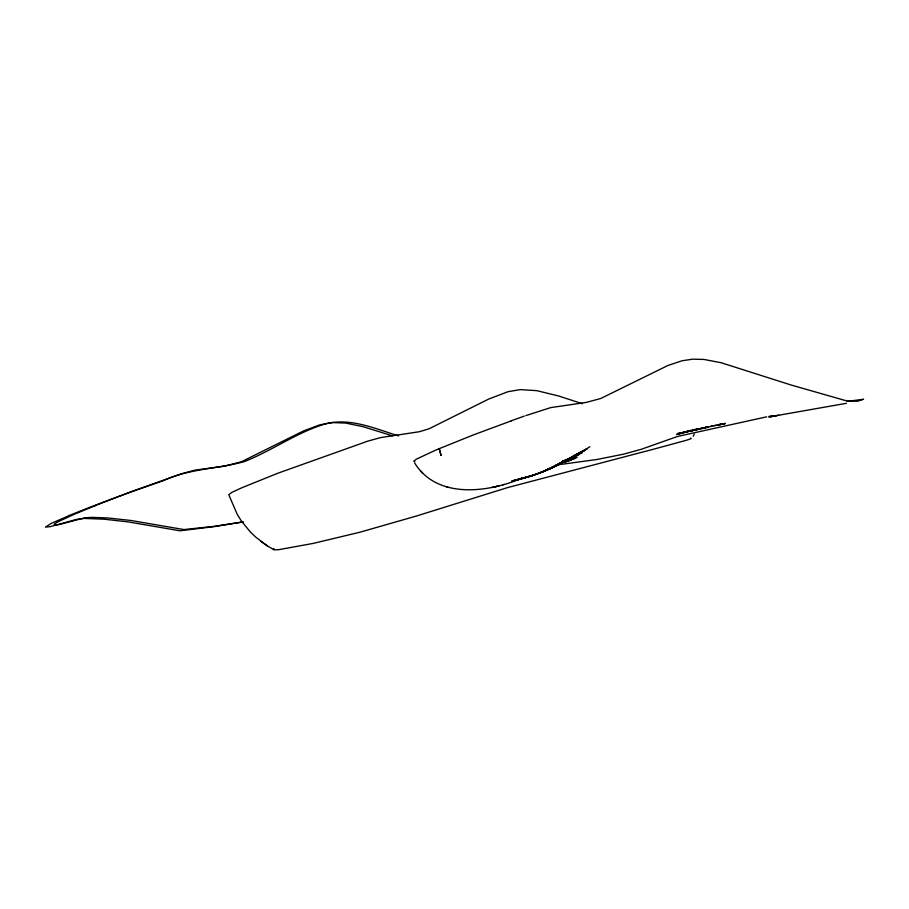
<?xml version="1.0" encoding="UTF-8"?>
<svg xmlns="http://www.w3.org/2000/svg" width="909" height="909" viewBox="0 0 909 909"><rect width="100%" height="100%" fill="white"/><g stroke="black" fill="none" stroke-linecap="round" stroke-linejoin="round"><path stroke-width="1.36" d="M690.42 438.115L691.204 438.536A16.18 0.898 -14.3 0 1 685.761 440.445L650.208 450.103A285.96 15.964 -14.3 0 1 636.72 453.602L507.427 487.644L416.288 516.062L359.669 532.288L313.105 543.423L278.188 549.775L273.973 549.775L267.337 545.9L255.804 537.185L250.293 531.913L241.43 521.062L237.306 514.483L228.75 494.712L231.84 492.383L242.169 487.622L277.586 473.328L367.554 441.217L380.485 437.604L419.39 431.718L429.116 428.753L488.656 399.085L507.995 391.699L520.243 389.609L536.844 390.665L558.728 396.017L582.487 403.766M694.26 434.172L693.158 436.218M273.927 548.57L273.484 549.581M573.409 456.318C554.49 468.067 533.651 476.464 511.835 480.975C537.878 475.907 561.739 463.897 584.407 450.523L557.819 464.59L581.237 452.148M529.061 476.407L532.038 475.6L522.107 478.418C541.957 473.703 560.251 464.397 577.692 454.046L554.297 466.556L578.59 453.796L589.873 446.762M556.887 465.408L583.771 450.455L572.886 456.977L552.74 467.112M568.273 459.465L580.34 452.262L559.171 464.306L539.651 473.066L564.353 461.499C548.843 470.351 531.913 476.339 514.551 480.361L527.413 476.941L517.119 479.713L522.039 478.157C488.44 492.553 437.218 499.416 414.731 463.113M578.59 453.796L587.248 448.626L575.727 455.477M561.853 462.908L570.932 457.897L544.48 471.021M563.432 462.033L575.431 455.477M561.092 462.579L581.555 452.307L557.365 464.601M562.501 461.92L578.897 453.875L560.751 462.579M563.648 461.045L579.419 454.227L562.228 461.692L582.283 452.591L568.148 459.261M572.965 457.022L562.41 461.738L570.091 458.409M75.379 513.767L57.983 521.777L54.415 524.016L54.074 525.152L58.926 524.629L84.867 517.8L92.513 517.346L107.637 517.96L130.532 520.425L183.936 529.572L213.638 526.402L243.18 521.902M69.743 515.369L51.074 523.448L45.45 527.14L50.506 526.584L76.867 519.334L84.412 518.425L104.251 519.209L128.169 521.902L179.937 530.788L214.717 526.561L242.908 521.936M564.171 460.908L576.545 455.761L561.887 461.749M577.306 457.295L559.603 463.658M572.715 459.17L571.091 459.84L575.67 458.011L564.921 462.09L570.977 459.92L566.398 461.59M94.491 505.87L131.237 491.644L181.675 473.68L194.856 470.158L224.75 466.169L241.601 461.681L303.356 430.991L319.923 424.81L332.512 422.583L345.636 423.071L363.259 426.719L392.393 435.831M90.525 507.097C114.523 497.666 138.872 489.19 163.234 480.747C188.902 468.726 217.444 468.885 244.305 461.624C272.348 450.58 297.163 432.105 326.251 423.628C350.897 417.708 375.406 428.764 398.574 435.9M511.29 420.878L473.487 434.866L435.638 450.137L416.208 459.238L413.731 461.283L414.89 461.829M525.856 415.618L550.684 407.618L586.328 402.392L600.69 398.517L667.876 365.509L682.068 360.759L692.715 359.169L703.907 359.43L721.098 362.714L791.091 385.007L845.37 400.528L857.426 401.301L863.55 399.256L846.904 401.403M562.341 461.567L570.568 458.602L561.842 461.647M502.938 484.804L504.131 484.395M562.137 461.624L567.523 459.863L563.773 461.022M680.568 433.343L685.704 431.855L676.512 434.536L690.51 430.582L680.114 433.457M687.454 431.377L678.307 433.979L696.124 429.73L683.023 432.514M519.119 479.088L532.038 475.6M689.295 430.9L688.329 431.15L691.454 430.343L689.295 430.9L690.249 430.661M682.102 432.911L684.102 432.4M694.726 429.571L692.408 430.105L698.544 428.696M692.408 430.105L694.578 429.605M694.328 429.662L695.305 429.434M696.612 429.128L697.578 428.912M493.201 487.19L499.314 485.815M690.874 430.855L700.135 428.923L677.557 433.604L724.859 423.503L719.178 424.73M491.996 487.44L498.223 486.076M700.953 428.184L701.896 427.98M701.418 428.094L703.771 427.594L702.862 427.787M723.03 423.901L717.451 425.014L725.393 423.458L719.337 424.639M694.794 430.037L708.1 427.298M766.673 416.845L677.523 436.456L641.447 449.239L623.563 454.159L596.952 459.499L555.819 465.101M769.184 416.333L771.684 415.822M707.111 426.935L708.02 426.753L705.611 427.23L708.384 426.685M705.804 427.196L708.02 426.753M723.598 423.81L718.087 424.855M710.747 426.23L712.565 425.878M714.417 425.537L716.258 425.196M778.774 415.231L769.968 416.776L776.252 415.663M768.684 417.004L773.752 416.106M846.449 403.312L772.548 416.322M446.558 486.929L448.012 487.269M261.122 541.537L267.337 545.9M420.901 471.226L422.685 473.146M524.288 416.095A70.175 0.75 -19.8 0 1 511.165 420.833M76.356 513.46A131.43 6.261 -19.7 0 1 95.49 505.574M69.254 515.517A139.975 5.863 -19.3 0 1 90.014 507.245M441.058 455.42L439.229 448.614L441.058 455.42"/></g></svg>
